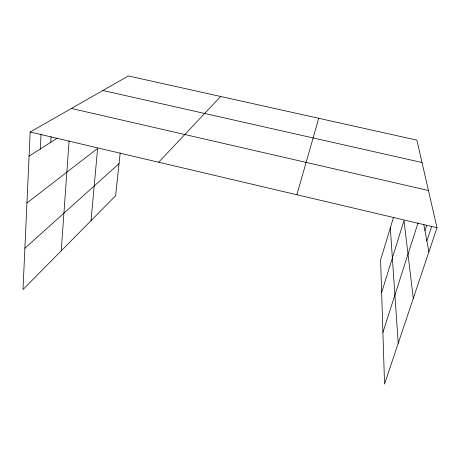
<?xml version="1.0" encoding="UTF-8"?>
<svg xmlns="http://www.w3.org/2000/svg" width="460" height="460" viewBox="0 0 460 460"><rect width="100%" height="100%" fill="white"/><g stroke="black" fill="none" stroke-linecap="round" stroke-linejoin="round"><path stroke-width="0.69" d="M393.536 217.241L380.61 259.957L384.548 384.054L437 227.717L416.869 140.122L128.374 75.946L30.176 132.008L23 289.53L115.621 195.742L120.175 152.984M40.279 149.005L41.066 134.067M50.772 142.295L51.112 136.591M61.214 250.832L69.103 140.794M91.04 220.633L97.618 148.413L26.944 202.992M296.867 194.747L318.74 118.289M381.639 292.508L404.006 220.518L413.275 298.436M382.91 332.379L418.013 223.037M424.959 230.655L426.713 225.291M426.863 240.879L431.75 226.136M158.671 162.236L220.691 96.479M24.88 248.245L119.037 163.633M29.078 156.176L57.143 138.218M102.896 90.493L422.021 162.53M71.421 108.462L428.45 190.515M30.176 132.008L437 227.717M423.809 224.514L428.904 251.844M390.304 227.918L398.228 343.286"/></g></svg>
